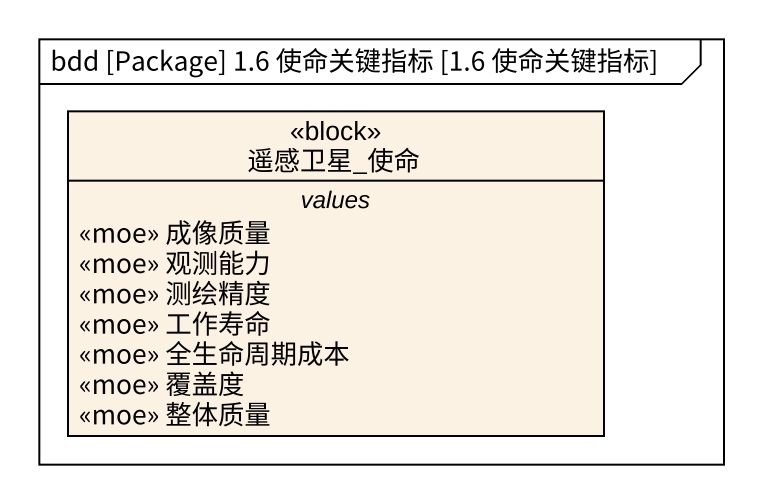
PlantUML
@startuml
mainframe bdd [Package] 1.6 使命关键指标 [1.6 使命关键指标]
hide circle
hide empty members
class 遥感卫星_使命 <<block>> {
  -- values --
  <<moe>> 成像质量
  <<moe>> 观测能力
  <<moe>> 测绘精度
  <<moe>> 工作寿命
  <<moe>> 全生命周期成本
  <<moe>> 覆盖度
  <<moe>> 整体质量
}
@enduml
